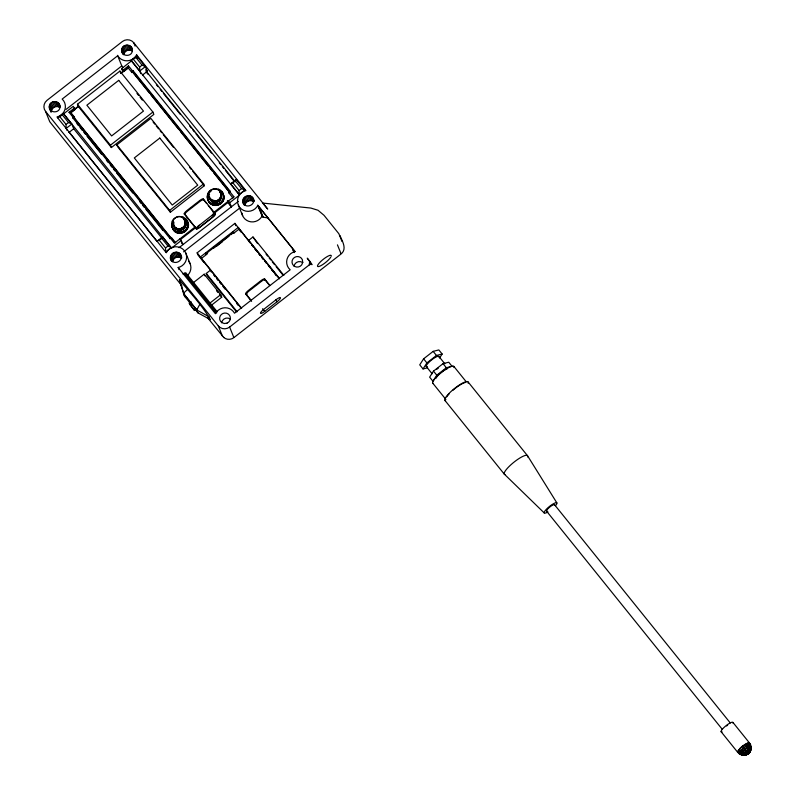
<?xml version="1.0" encoding="UTF-8"?>
<svg xmlns="http://www.w3.org/2000/svg" width="795" height="795" viewBox="0 0 795 795"><rect width="100%" height="100%" fill="white"/><g stroke="black" fill="none" stroke-linecap="round" stroke-linejoin="round"><path stroke-width="1.19" d="M171.67 224.24C171.491 214.143 188.395 214.044 187.799 224.349C187.988 234.485 171.074 234.535 171.67 224.24L172.147 225.412M176.122 217.293C183.049 213.239 189.26 224.687 181.846 228.036C175.337 231.902 169.126 221.328 175.784 217.611M183.963 218.864C192.668 228.811 172.595 236.304 173.708 223.067L173.052 221.447M172.257 226.963C175.119 240.408 195.421 229.397 186.109 219.321M207.346 196.405C207.147 186.268 224.071 186.219 223.475 196.514C223.663 206.64 206.75 206.7 207.346 196.405C207.326 212.822 232.537 203.56 221.169 191.565M207.823 197.577L207.406 195.63M209.274 195.818C213.04 214.402 232.478 190.164 213.716 188.892C196.981 196.325 224.289 209.502 220.285 192.022M747.38 753.113C750.689 755.021 752.05 746.873 750.55 744.726L750.222 744.438C745.66 745.64 740.96 749.228 739.062 753.571L743.673 755.23C745.104 756.055 748.87 753.193 748.751 753.64C745.382 756.085 740.185 755.677 737.561 752.149L721.075 731.668M750.023 746.167L750.55 744.726L749.148 742.659C744.418 743.921 739.529 747.638 737.561 752.149L741.805 754.793M748.791 753.342C731.34 761.481 759.672 738.943 748.433 753.561M750.152 750.54L751.056 749.178C751.514 742.411 741.656 751.563 740.9 754.564C742.441 757.088 752.12 751.822 747.131 754.286C743.772 755.389 739.897 754.266 737.641 751.543M748.393 753.938L747.747 749.923L744.577 744.667M262.797 203.281L267.716 209.065L133.719 42.682A8.099 7.87 -22 0 0 122.4 41.509L47.014 100.329A8.099 7.87 -22 0 0 45.593 111.439L218.297 325.88A8.099 7.87 -22 0 0 229.616 327.053L309.245 264.924L309.722 261.217L307.248 258.146L311.968 264.735L309.722 261.217M750.728 749.784L750.301 751.454L748.025 754.097C751.076 751.116 751.017 745.958 748.433 742.699M49.3 106.192C49.876 99.484 60.996 100.508 59.973 107.295C59.386 114.003 48.276 112.989 49.3 106.192L51.317 111.191C51.735 107.285 56.763 105.119 59.903 107.484L57.886 102.485M121.675 49.717C122.261 43.019 133.361 44.023 132.348 50.82C131.771 57.528 120.651 56.515 121.675 49.717L123.702 54.716C124.119 50.81 129.148 48.644 132.288 51.009L130.261 46.011M171.72 261.426C165.847 253.744 180.227 247.553 181.638 257.143M179.123 253.019L181.141 258.027C178.001 255.652 172.972 257.819 172.555 261.734L170.537 256.725M244.105 204.951C238.222 197.279 252.601 191.068 254.012 200.668M251.498 196.544L253.516 201.552C250.375 199.187 245.357 201.334 244.939 205.259L242.912 200.251M748.274 754.008L748.761 749.288L746.068 743.732M180.554 240.329L179.958 238.858L181.28 240.497L171.511 248.12L63.232 113.377L57.608 117.769L62.398 114.977L63.232 113.377L71.808 124.03L73.716 128.73L161.494 237.725M227.529 202.079L231.365 206.839L229.695 202.725L239.464 195.093L131.423 60.947L131.185 60.35L135.985 57.568L136.81 55.968L145.386 66.611L147.294 71.321L142.603 74.978M162.935 237.467L162.697 236.87L157.072 241.263L161.862 238.47L162.697 236.87L171.511 248.12M230.888 184.45L230.649 183.854L235.449 181.071L236.274 179.471L244.85 190.114L239.225 194.507L239.464 195.093M199.774 304.356L196.753 309.921L197.945 312.862L210.397 319.679C202 305.22 190.204 292.709 179.441 279.89L184.579 296.267L191.923 305.27M178.16 267.458L215.415 313.707A10.802 10.494 -22 0 1 234.525 313.22L290.185 269.783A10.802 10.494 -22 0 1 295.044 251.578L257.789 205.319L256.825 207.008A10.802 10.494 -22 0 1 239.752 207.435A10.802 10.494 -22 0 1 244.075 191.178L245.963 190.631L136.611 54.855A10.802 10.494 -22 0 1 117.71 55.739L62.169 99.077A10.802 10.494 -22 0 1 56.972 116.984L166.334 252.77L167.298 251.081A10.802 10.494 -22 0 1 184.361 250.654A10.802 10.494 -22 0 1 180.048 266.911L178.16 267.458L179.014 269.575M295.044 251.578L257.789 205.319L262.072 215.912L261.098 217.601A10.802 10.494 -22 0 1 241.879 213.04M749.914 751.961L748.105 753.869M748.165 754.067L749.655 748.83L747.38 743.057M439.585 358.038L442.149 354.033L438.85 349.929L433.146 351.37L423.596 358.823L419.74 364.845L423.039 368.94L427.601 367.797M423.039 368.94L426.895 362.918L436.445 355.464L442.149 354.033M433.494 371.116L429.638 377.138L432.937 381.232L436.793 375.21L446.343 367.747L452.047 366.316L448.748 362.222L443.044 363.653L433.494 371.116L436.793 375.21M133.212 70.894L230.033 191.118L228.741 192.748L233.024 198.074L233.899 196.782L128.492 65.896L127.627 67.197L131.91 72.524L133.212 70.894L131.91 72.524M748.095 754.067L748.562 753.471M341.85 253.307C346.968 248.189 341.989 240.627 339.932 235.499M748.681 753.392L746.644 754.644M187.68 289.33L183.397 293.325L196.753 309.921L209.294 316.957M748.045 753.69L750.4 750.629L750.808 746.445M66.084 109.382L121.784 65.925L117.511 55.332M63.471 113.963L73.239 106.341L75.157 109.452L70.904 112.761M120.91 73.021L122.847 71.51L121.655 68.569L131.423 60.947M77.443 104.234L119.906 71.093L152.898 112.055L153.852 114.41L111.38 147.552L78.387 106.59L77.443 104.234L110.426 145.197L111.38 147.552M69.036 112.284L70.288 111.926L74.581 117.253L73.329 117.61L69.036 112.284L74.561 107.981M128.661 67.694L123.573 71.679L122.977 70.208L128.492 65.896M74.432 109.283L78.298 106.262M70.318 112.88L78.387 106.59M128.035 67.853L120.86 73.448L119.906 71.093M74.581 117.253L73.09 118.415L73.329 117.61M66.184 128.412L66.065 124.457L68.509 122.559L71.808 124.03L66.184 128.412L66.949 130.3M137.575 57.846L136.81 55.968L131.185 60.35L139.761 71.003L139.642 67.048L142.086 65.14L145.386 66.611L139.761 71.003L140.834 73.657M69.026 132.397L73.716 128.73M110.426 145.197L152.898 112.055M116.865 144.869L150.841 118.356L203.629 183.903L204.365 185.722L170.388 212.235L117.61 146.697L116.865 144.869L169.653 210.407L170.388 212.235M169.653 210.407L203.629 183.903M236.274 179.471L230.649 183.854L239.225 194.507L239.106 190.552L233.005 182.979M171.402 237.486L169.921 238.639L171.402 237.486L175.695 242.803M228.741 192.748L230.033 191.118M165.529 247.961L167.964 246.053L171.273 247.523L165.648 251.916L165.529 247.961L159.417 240.378M239.106 190.552L241.551 188.644L244.85 190.114M195.411 226.724L174.443 243.161L170.15 237.844M212.99 213.01L233.899 196.782M180.137 239.802L195.769 227.608M214.322 213.13L228.98 201.701M185.513 214.451A4.045 0.914 -38.8 0 1 184.917 214.342L196.454 228.682A4.045 0.914 -38.8 0 1 199.287 225.313L211.579 215.644A4.323 0.974 -38.8 0 1 215.356 213.925L203.311 198.979M179.034 247.662L238.371 201.373M183.585 251.856L239.772 208.012M203.56 261.386L204.027 262.569L198.094 255.195L197.14 252.84L234.942 223.345L239.255 228.94L233.949 233.084L232.925 231.583L233.949 233.084M205.667 253.893L233.77 231.961M205.766 254.33L207.704 252.82M213.517 248.279L229.02 236.185M230.957 234.674L232.895 233.154M216.588 246.221L222.401 241.68M206.77 254.291L205.746 252.79L206.77 254.291L201.453 258.435L197.14 252.84M183.039 274.096L184.46 272.983L216.618 312.922M193.592 282.473L204.206 274.196L220.702 294.677L221.726 297.201L211.112 305.489M236.334 311.69L206.998 275.259L206.263 273.44L210.506 270.121L211.241 271.95M249.461 242.127L248.726 240.299L252.969 236.989L283.855 275.338M196.385 309.066L194.556 310.487L189.945 304.743L189.28 303.104L191.098 301.683M210.089 302.955L220.702 294.677M264.745 311.342L277.058 301.732A4.859 1.093 -38.8 0 0 280.456 297.688A4.859 1.093 -38.8 0 0 276.203 299.616L263.89 309.225A4.859 1.093 -38.8 0 0 260.492 313.26A4.859 1.093 -38.8 0 0 264.745 311.342L262.618 308.708M341.075 253.993L233.849 337.656C230.908 339.992 226.277 339.942 223.544 337.279M748.194 753.769L748.989 753.342L749.367 751.374M309.245 264.924L311.61 263.851M748.91 753.451L743.325 754.018L738.108 750.659M748.84 753.541L743.901 753.272L738.952 749.556M748.314 753.66L748.423 752.259M748.751 753.64L744.686 752.428L740.105 748.324M262.459 203.043L310.865 208.061L318.01 210.258L324.022 215.306L338.869 233.74L341.989 241.461M267.925 217.949L263.105 217.174L262.072 215.912M748.642 753.749L741.487 747.042M185.493 219.4L186.07 219.917L185.593 218.744M544.168 512.894L504.219 474.029L444.832 400.292M207.674 317.831L223.852 337.587M221.189 194.179L219.241 190.581M184.619 220.483L183.566 218.416M468.195 382.067L527.572 455.803L556.907 502.957M453.935 366.515L466.357 381.938M438.969 356.518L444.832 363.792M732.99 722.486L749.486 742.967L750.48 745.312M433.146 351.37L436.445 355.464M443.044 363.653L446.343 367.747M554.572 504.775L730.287 722.963M546.503 511.076L722.218 729.263M423.596 358.823L426.895 362.918M426.229 366.455L432.092 373.739M432.699 383.081L445.896 399.468M145.863 69.553L147.294 71.321M135.985 57.568L142.086 65.14M235.449 181.071L241.551 188.644M145.853 70.825L235.24 181.807M146.32 72.186L147.87 74.114M156.396 84.707L157.947 86.635M160.272 89.517L161.822 91.445M163.382 93.373L180.435 114.559M189.747 126.117L191.297 128.045M192.847 129.963L194.397 131.891M195.948 133.818L211.46 153.077M219.221 162.707L220.772 164.635M222.322 166.562L223.872 168.49M225.422 170.408L233.959 181.002M133.54 59.476L139.642 67.048M132.03 71.003L229.636 192.191M132.387 71.878L149.43 93.045M150.97 94.963L178.865 129.595M180.415 131.523L208.3 166.145M209.85 168.073L212.176 170.955M213.726 172.883L229.218 192.112M121.655 68.569L122.977 70.208M229.695 202.725L227.42 200.628M136.969 93.452L138.509 95.36M140.039 97.268L142.345 100.12M257.57 243.598L252.969 236.989M266.067 254.152L267.607 256.07M269.147 257.987L270.697 259.895M272.238 261.813L274.553 264.695M276.103 266.613L283.05 275.239M248.726 240.299L279.413 278.409M153.137 122.112L154.687 124.04M156.237 125.968L158.563 128.86M160.123 130.787L161.673 132.715M163.223 134.643L173.32 147.174M189.617 167.407L191.168 169.335M192.718 171.263L204.365 185.722M238.43 227.917L279.413 278.836M250.425 243.161L238.242 227.44L200.439 256.934L201.085 258.315M251.965 245.069L253.506 246.987M255.046 248.895L257.351 251.767M258.892 253.675L260.432 255.583M261.972 257.5L263.513 259.409M265.053 261.316L266.593 263.234M268.134 265.142L269.674 267.05M271.204 268.968L276.6 275.656M251.767 244.979L253.297 246.887M254.837 248.795L257.133 251.647M258.673 253.555L260.203 255.463M261.734 257.361L263.274 259.269M264.805 261.177L266.345 263.075M268.64 265.937L270.181 267.845M271.711 269.753L273.241 271.651M274.782 273.559L276.312 275.467M238.858 229.387L241.084 232.15M203.6 199.764L206.68 203.59M208.22 205.498L215.147 214.094A4.045 0.914 -38.8 0 1 212.315 217.462L200.022 227.132A4.323 0.974 -38.8 0 1 196.246 228.841L184.202 213.895M264.685 278.975L269.952 285.514M264.974 279.751L269.584 285.484M275.646 299.973L277.058 301.732M246.281 294.329L250.902 300.063M245.576 293.882L251.598 301.355M200.628 257.411L241.62 308.321M200.916 258.117L241.193 308.231M213.547 274.802L215.077 276.71M216.608 278.618L218.148 280.516M219.678 282.424L221.219 284.332M222.749 286.23L225.055 289.092M236.562 303.382L238.093 305.29M181.409 242.714L182.949 244.612L181.28 240.497M206.263 273.44L237.139 311.789M216.478 290.692L217.979 292.55M219.48 294.408L221.726 297.201M71.868 114.808L174.9 242.733M73.776 117.61L170.607 237.844M72.901 117.948L169.723 238.172M76.956 123.712L78.506 125.64M80.056 127.568L82.382 130.45M83.932 132.377L85.482 134.295M87.033 136.223L101.76 154.508M106.411 160.282L107.961 162.21M110.286 165.092L111.837 167.02M113.387 168.947L114.937 170.865M116.487 172.793L132.755 193.006M139.731 201.662L141.281 203.59M142.832 205.508L144.382 207.435M145.932 209.363L162.985 230.53M62.398 114.977L68.509 122.559M161.862 238.47L167.964 246.053M217.214 311.799L185.752 272.745L184.698 273.579L215.326 311.61M59.963 116.885L66.065 124.457M190.343 279.701L191.764 281.47M213.249 308.142L214.67 309.911M69.115 132.258L156.953 241.322M182.005 285.952L49.757 121.744L45.593 111.439M194.179 308.072L197.945 312.862M189.28 303.104L194.556 310.487M743.017 745.79L748.512 753.849M228.533 202.755L231.365 206.839M749.148 742.659L751.037 747.23M243.29 202.944C245.814 209.224 256.06 204.802 253.208 198.671M170.915 259.428C173.449 265.699 183.675 261.287 180.823 255.145M294.418 252.572L292.779 249.372L294.051 252.502M121.784 65.925L121.993 66.333A10.802 10.494 -22 0 0 122.927 67.645M257.789 205.319L263.105 217.174L259.289 207.793M337.448 244.85L341.015 253.685M252.502 197.498L254.112 201.493M250.177 195.868L252.194 200.867M248.924 195.57L250.942 200.569M247.513 195.6L249.541 200.608M246.162 195.997L248.189 200.996M244.949 196.713L246.977 201.711M243.966 197.707L245.983 202.715M243.27 198.919L245.287 203.917M242.922 201.632L244.135 204.633M238.341 205.09L242.614 215.684M238.619 228.175L238.878 228.821M222.62 192.787L223.663 195.391M234.942 223.345L235.886 225.701M222.232 192.112L222.709 193.284M223.365 194.974L223.832 196.146M221.775 191.486L222.252 192.668M223.455 195.739L223.932 196.912M223.475 196.514L223.952 197.687M223.415 197.289L223.892 198.462M223.276 198.054L223.753 199.227M219.4 189.508L219.877 190.691M223.067 198.81L223.544 199.982M219.986 191.506L221.507 195.322M219.639 191.029L220.294 192.648M220.921 194.288L221.576 195.908M218.695 189.18L219.172 190.353M220.94 194.884L221.596 196.504M222.779 199.535L223.256 200.708M220.891 195.481L221.547 197.09M220.781 196.067L221.437 197.677M222.421 200.231L222.898 201.413M220.622 196.643L221.278 198.253M221.994 200.897L222.471 202.069M220.404 197.2L221.06 198.82M220.126 197.736L220.781 199.356M221.507 201.513L221.984 202.695M219.808 198.243L220.454 199.863M220.96 202.089L221.437 203.262M219.43 198.72L220.086 200.33M219.013 199.157L219.659 200.777M220.354 202.606L220.831 203.778M218.546 199.545L219.201 201.165M219.708 203.063L220.185 204.236M218.049 199.903L218.705 201.523M219.023 203.45L219.5 204.633M217.522 200.201L218.178 201.821M216.965 200.449L217.621 202.069M218.297 203.778L218.774 204.961M216.389 200.648L217.045 202.268M217.542 204.037L218.019 205.209M215.803 200.787L216.449 202.407M216.767 204.216L217.244 205.398M215.197 200.877L215.852 202.496M216.21 204.255L216.588 205.199M210.456 190.313L210.933 191.486M214.59 200.897L215.246 202.516M215.982 204.325L216.459 205.508M209.86 190.83L210.337 192.012M213.984 200.867L214.64 202.487M215.197 204.355L215.664 205.537M213.388 200.777L214.044 202.397M214.402 204.315L214.879 205.498M212.802 200.628L213.458 202.238M212.235 200.419L212.891 202.039M213.626 204.196L214.103 205.378M208.886 193.036L209.542 194.656M211.699 200.161L212.354 201.781M211.182 199.853L211.838 201.473M212.861 204.007L213.338 205.18M210.705 199.495L211.361 201.115M208.042 193.384L208.519 194.556M210.268 199.098L210.923 200.708M212.126 203.739L212.603 204.921M208.658 195.977L209.314 197.597M209.87 198.651L210.526 200.27M208.787 196.554L210.178 199.793M211.42 203.401L211.887 204.573M210.745 202.993L211.222 204.176M210.128 202.536L210.605 203.709M209.552 202.01L210.029 203.182M207.366 197.18L207.843 198.352M209.035 201.423L209.512 202.606M207.455 197.945L208.101 199.873M208.201 200.131L209.055 201.98M207.873 199.436L208.35 200.608M211.579 215.644L211.599 215.703A4.045 0.914 -38.8 0 1 215.147 214.094M133.719 42.682L135.11 46.11M136.611 54.855L137.893 58.025M131.264 46.955L132.477 49.956M129.038 45.355L131.066 50.353M127.687 45.027L129.704 50.035M199.287 225.313L199.267 225.253A4.323 0.974 -38.8 0 0 196.246 228.841M126.276 45.067L128.303 50.065M124.924 45.454L126.952 50.463M123.712 46.17L125.739 51.178M122.728 47.173L124.745 52.172M122.032 48.376L124.05 53.384M121.685 51.089L122.897 54.09M186.557 219.947L187.988 223.226M187.69 222.809L188.167 223.981M187.779 223.574L188.256 224.756M229.616 327.053L233.78 337.358M187.799 224.349L188.276 225.532M187.739 225.124L188.216 226.297M187.6 225.889L188.077 227.062M184.609 219.857L185.702 222.58M187.391 226.645L187.868 227.817M185.175 221.537L185.831 223.156M185.245 222.123L185.901 223.743M183.019 217.015L183.496 218.188M185.265 222.719L185.921 224.339M187.103 227.37L187.58 228.543M185.215 223.316L185.871 224.935M185.116 223.902L185.762 225.522M186.745 228.066L187.222 229.248M184.947 224.478L185.603 226.098M184.728 225.035L185.384 226.655M186.318 228.731L186.795 229.904M204.206 274.196L204.891 275.875M184.45 225.571L185.106 227.191M185.831 229.348L186.308 230.53M184.132 226.078L184.788 227.698M185.285 229.924L185.762 231.097M183.754 226.555L184.41 228.165M183.337 226.992L183.993 228.612M184.679 230.441L185.155 231.613M182.87 227.39L183.526 229M184.033 230.898L184.51 232.07M182.383 227.738L183.029 229.358M183.347 231.285L183.824 232.468M181.846 228.036L182.502 229.656M181.29 228.284L181.946 229.904M182.621 231.613L183.098 232.796M180.713 228.483L181.369 230.103M181.866 231.872L182.343 233.044M180.127 228.622L180.783 230.242M181.101 232.051L181.568 233.233M179.521 228.712L180.177 230.331M180.535 232.09L180.922 233.034M218.297 325.88L222.461 336.176M178.915 228.731L179.571 230.351M180.306 232.16L180.783 233.342M178.309 228.702L178.964 230.321M179.521 232.2L179.998 233.372M177.712 228.612L178.368 230.232M177.126 228.463L177.782 230.083M178.726 232.15L179.203 233.333M176.56 228.254L177.215 229.874M177.951 232.031L178.428 233.213M173.211 220.871L173.867 222.491M176.023 227.996L176.679 229.616M175.506 227.688L176.162 229.308M177.186 231.842L177.663 233.014M185.782 252.999L190.065 263.592M172.942 222.034L173.598 223.653M175.029 227.33L175.685 228.95M172.366 221.219L172.843 222.391M172.903 222.63L173.548 224.25M174.592 226.933L175.248 228.553M176.45 231.574L176.927 232.756M172.912 223.226L173.568 224.846M174.194 226.486L174.85 228.105M172.982 223.812L173.638 225.432M173.847 226.009L174.502 227.628M173.121 224.389L174.204 227.112M175.745 231.236L176.222 232.418M175.079 230.838L175.546 232.011M171.73 223.465L172.207 224.637M174.453 230.371L174.93 231.544M173.876 229.844L174.353 231.017M171.69 225.015L172.167 226.187M173.36 229.268L173.837 230.441M172.912 228.642L173.38 229.815M171.958 226.535L173.002 229.149M180.117 253.973L181.737 257.968M177.901 252.363L179.918 257.371M176.54 252.045L178.567 257.043M175.139 252.075L177.156 257.083M173.787 252.472L175.804 257.471M197.19 311.809L196.186 309.334L184.152 294.389L185.146 296.853M172.575 253.188L174.592 258.186M171.581 254.181L173.608 259.19M170.895 255.394L172.912 260.392M170.547 257.997L171.76 260.998M179.441 279.89L184.579 296.267M58.88 103.43L60.092 106.431M56.664 101.83L58.681 106.828M55.302 101.512L57.329 106.51M53.901 101.541L55.918 106.54M52.55 101.929L54.567 106.937M51.337 102.654L53.354 107.653M50.353 103.648L52.371 108.647M49.658 104.861L51.675 109.859M50.383 110.058L51.198 112.065M49.31 107.563L50.89 111.886M188.644 261.247A10.802 10.494 -22 0 1 187.461 275.458M330.75 257.222A8.775 1.978 -38.8 0 1 319.183 266.434A8.775 1.978 -38.8 0 1 322.432 259.995A8.775 1.978 -38.8 0 1 331.257 256.219M221.686 322.74A5.396 5.247 -22 0 1 230.272 319.034M294.071 266.265A5.396 5.247 -22 0 1 302.656 262.559M246.838 293.772A4.323 0.974 -38.8 0 1 245.695 293.325A4.323 0.974 -38.8 0 1 248.596 290.294L260.909 280.685A4.323 0.974 -38.8 0 1 264.427 279.8M264.954 280.059A4.045 0.914 -38.8 0 0 261.426 281.351L249.113 290.96A4.045 0.914 -38.8 0 0 246.887 294.438M215.356 213.925A4.323 0.974 -38.8 0 1 212.345 217.522L200.002 227.072A4.045 0.914 -38.8 0 1 196.454 228.682M203.053 199.803A4.323 0.974 -38.8 0 0 199.535 200.688L187.222 210.297A4.323 0.974 -38.8 0 0 184.847 214.004M202.993 199.654A4.045 0.914 -38.8 0 1 203.58 200.072M202.417 199.863A4.045 0.914 -38.8 0 0 200.062 201.364L187.739 210.973A4.045 0.914 -38.8 0 0 185.165 213.567M446.73 396.884A13.495 3.041 -38.8 0 1 449.453 393.525M452.623 390.484A13.495 3.041 -38.8 0 1 465.115 382.534M433.374 383.558A13.495 3.041 -38.8 0 1 442.129 371.851A13.495 3.041 -38.8 0 1 453.885 367.558M445.568 400.819A14.847 3.349 -38.8 0 1 455.207 387.95A14.847 3.349 -38.8 0 1 468.136 383.22M504.954 474.555A14.847 3.349 -38.8 0 1 514.594 461.676A14.847 3.349 -38.8 0 1 527.512 456.946M547.974 511.94A8.099 1.829 -38.8 0 1 544.913 510.986A8.099 1.829 -38.8 0 1 554.085 503.374A8.099 1.829 -38.8 0 1 555.546 505.66M547.268 511.215A5.128 1.153 -38.8 0 1 549.564 507.23A5.128 1.153 -38.8 0 1 554.552 505.173M726.58 725.964A5.128 1.153 -38.8 0 1 727.644 725.179M722.128 731.937A7.562 1.709 -38.8 0 1 725.746 725.924A7.562 1.709 -38.8 0 1 732.92 723.092M436.862 369.258A8.099 1.829 -38.8 0 1 438.482 367.916M436.157 378.122A8.099 1.829 -38.8 0 1 440.957 372.676A8.099 1.829 -38.8 0 1 447.655 368.582M427.442 366.674A8.099 1.829 -38.8 0 1 431.059 360.383A8.099 1.829 -38.8 0 1 438.939 357.144M745.104 754.713L748.93 753.312C742.769 757.406 753.233 749.009 748.035 753.948C754.276 747.529 746.336 751.99 745.104 754.713M302.716 262.37L301.673 264.914A5.396 5.247 -22 0 1 293.444 265.47A5.396 5.247 -22 0 1 294.468 257.441A5.396 5.247 -22 0 1 302.339 259.677L302.716 262.37M118.723 80.355L86.874 105.208L111.618 135.935L143.468 111.081L118.723 80.355M159.795 138.062L134.315 157.937L172.247 205.05L197.736 185.165L159.795 138.062M227.092 323.108L224.329 323.525L221.755 322.551A5.396 5.247 -22 0 1 221.348 314.502A5.396 5.247 -22 0 1 229.526 315.347A5.396 5.247 -22 0 1 227.092 323.108"/></g></svg>
